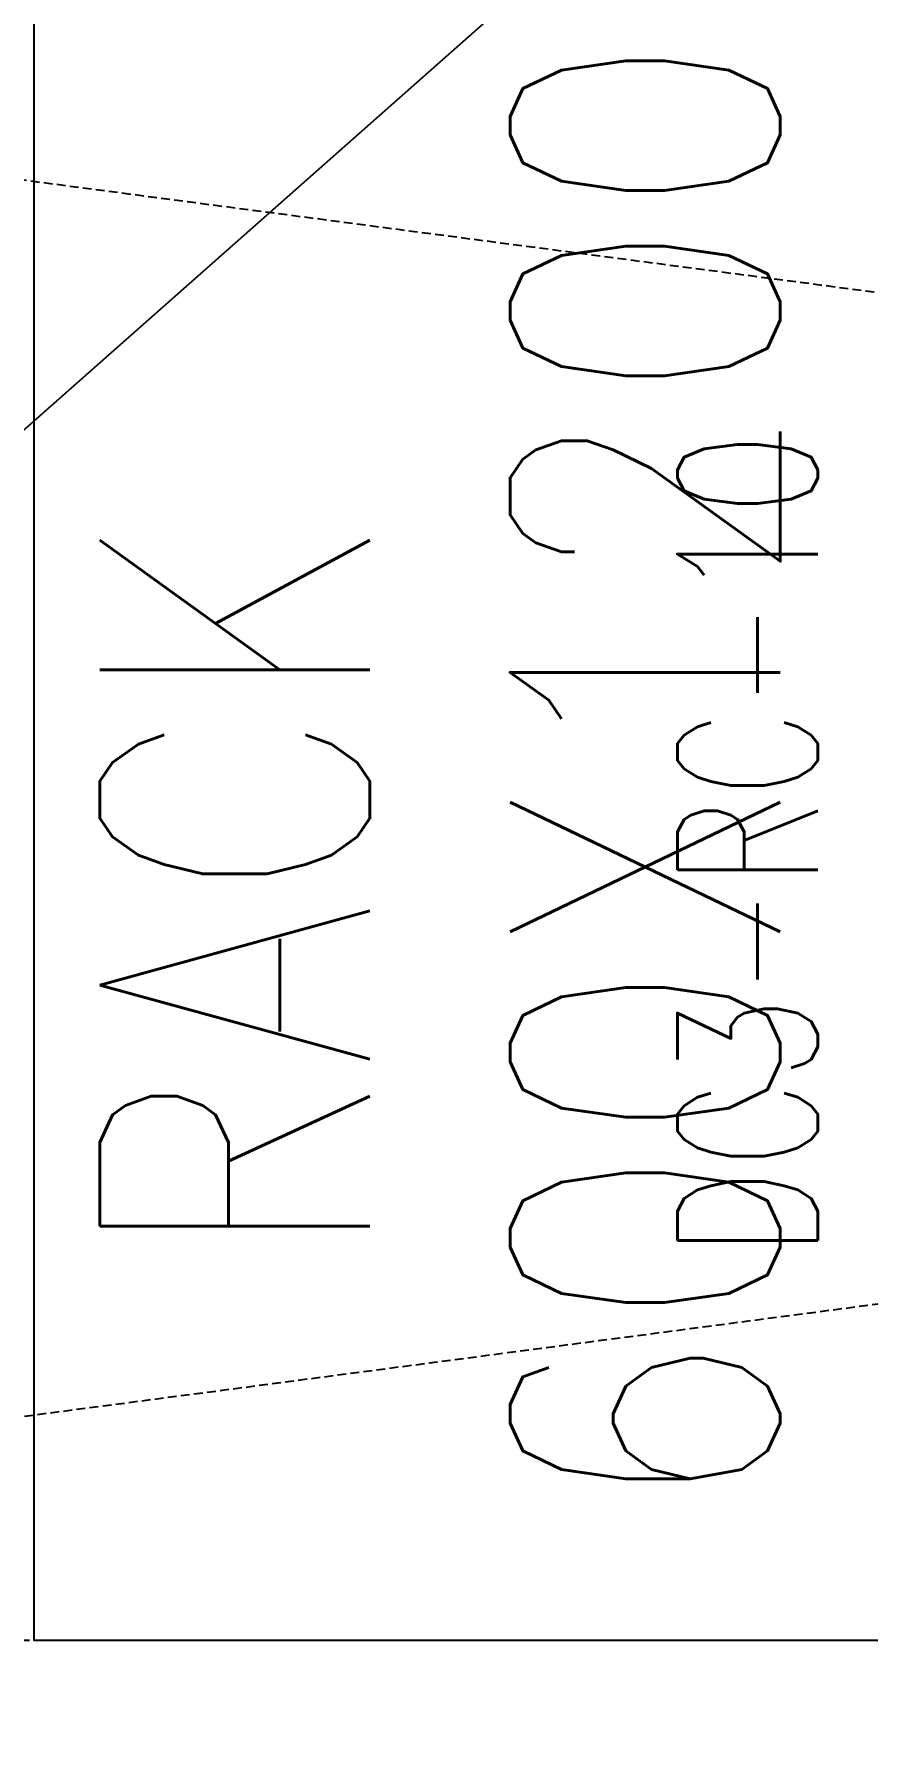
# Model space of a CAD drawing. Extents: x 225000 to 2157367, y 208400 to 840900.
# Drawn here: x 501946 to 502540, y 412935 to 414147 of the extents above; entities that cross this region are included whole.
import ezdxf
from ezdxf.enums import TextEntityAlignment as Align

# ---------------------------------------------------------------- set-up
doc = ezdxf.new("R2010")
doc.units = 0
doc.header["$LTSCALE"] = 10
doc.linetypes.add('XFDP20-DC-PH1$0$HIDDEN2', pattern=[0.1875, 0.125, -0.0625])
for name, color, linetype in [('XFDP20-DC-PH1$0$A-EQ (PH2)', 15, 'XFDP20-DC-PH1$0$HIDDEN2'), ('XFM2Q20-DC$0$M-EQ-TEXT', 3, 'Continuous'), ('XFM2Q20-DC$0$RACK-DC1-600X1200', 6, 'Continuous')]:
    doc.layers.add(name, color=color, linetype=linetype)
doc.styles.add('XFM2Q20-DC$0$XFL10-HVAC-EQ-L194205$0$M-TXT', font='simplex.shx', dxfattribs={"width": 0.8, "bigfont": 'chineset.shx'})
doc.styles.add('XFM2Q20-DC$0$XOL30-HVAC-EQ-L194205$0$Standard', font='txt.shx', dxfattribs={"width": 0.8, "bigfont": 'chineset.shx'})

# ---------------------------------------------------------------- blocks, each defined once
blk = doc.blocks.new('Data Center Layout_L20')
blk.add_line((511825.59, 222602.31), (498925.59, 211202.31))
blk = doc.blocks.new('XFDP20-DC-PH1')
at = {"layer": 'XFDP20-DC-PH1$0$A-EQ (PH2)', "ltscale": 5}
for p, q in [((509845.6, 214202.3), (500725.6, 213002.3)), ((500725.6, 214202.3), (509845.6, 213002.3))]:
    blk.add_line(p, q, dxfattribs=at)
blk.add_lwpolyline([(509845.6, 213002.3), (500725.6, 213002.3), (500725.6, 214202.3), (509845.6, 214202.3)], close=True, dxfattribs=at)
blk = doc.blocks.new('XFM2Q20-DC')
at = {"layer": 'XFM2Q20-DC$0$RACK-DC1-600X1200'}
blk.add_lwpolyline([(502555.6, 213002.3), (501945.6, 213002.3), (501945.6, 214202.3), (502555.6, 214202.3)], close=True, dxfattribs=at)
at = {"color": 53, "style": 'XFM2Q20-DC$0$XOL30-HVAC-EQ-L194205$0$Standard', "width": 0.8}
for s, p in [('600X1200', (502477.4, 213091.2, 0)), ('RACK', (502185, 213271.2, 0))]:
    blk.add_text(s, height=192.55, rotation=90, dxfattribs=at).set_placement(p)
at = {"layer": 'XFM2Q20-DC$0$M-EQ-TEXT', "style": 'XFM2Q20-DC$0$XFL10-HVAC-EQ-L194205$0$M-TXT', "width": 0.7}
blk.add_text('DC3-RC-10', height=100, rotation=90, dxfattribs=at).set_placement((502454.1, 213569.3, 0), align=Align.MIDDLE_CENTER)

msp = doc.modelspace()

# ---------------------------------------------------------------- block references
for name in ['Data Center Layout_L20', 'XFDP20-DC-PH1', 'XFM2Q20-DC']:
    msp.add_blockref(name, (0, 200000))

doc.saveas('drawing.dxf')
